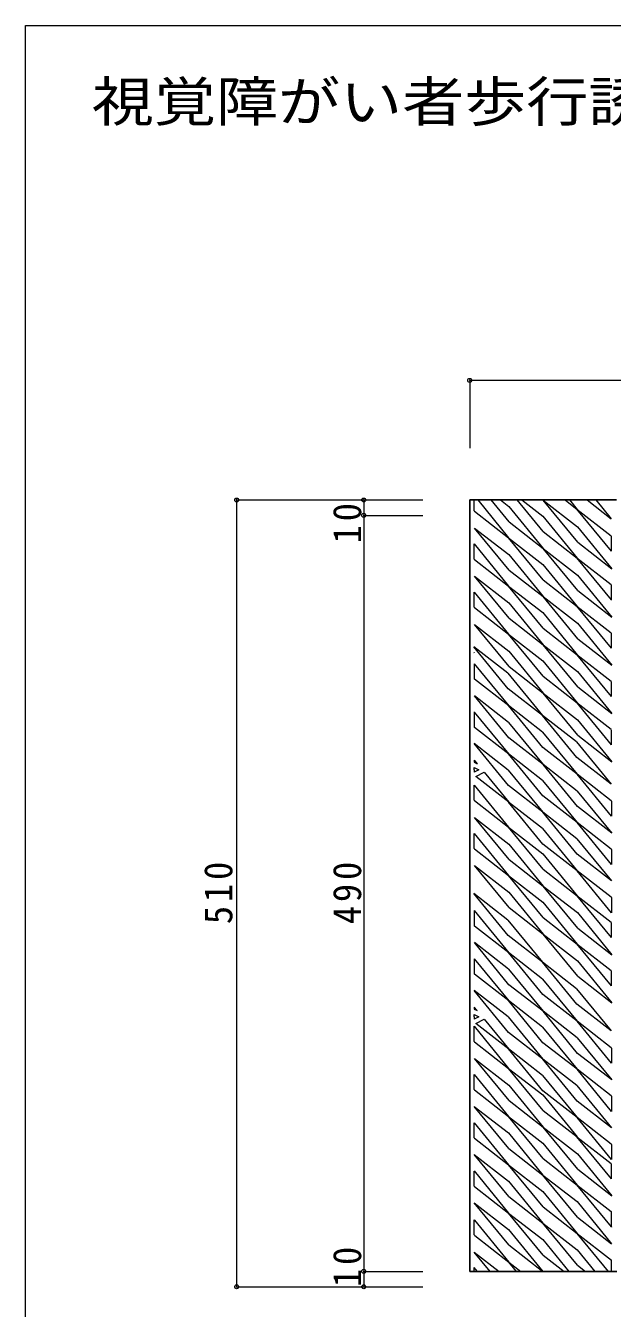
# Model space of a CAD drawing. Units: millimetres, scale not verified. Extents: x -959 to 1041, y -866 to 689.
# Drawn here: x -959 to -579, y -142 to 689 of the extents above; entities that cross this region are included whole.
import ezdxf
from ezdxf.enums import TextEntityAlignment as Align

# ---------------------------------------------------------------- set-up
doc = ezdxf.new("R2010")
doc.units = ezdxf.units.MM
doc.header["$LTSCALE"] = 5
doc.header["$PDMODE"] = 32
doc.header["$PDSIZE"] = 2.5
for name, color, linetype, lineweight in [('0-0', 2, 'Continuous', 18), ('0-1', 4, 'Continuous', 9), ('0-3', 4, 'Continuous', 9), ('0-8', 4, 'Continuous', 9)]:
    doc.layers.add(name, color=color, linetype=linetype, lineweight=lineweight)
doc.styles.add('ＭＳ ゴシック', font='')
doc.styles.get('ＭＳ ゴシック').set_extended_font_data('MS Gothic')

msp = doc.modelspace()

# ---------------------------------------------------------------- linework, layer by layer
at = {"layer": '0-0'}
msp.add_line((-959.431, 689.299), (1040.568, 689.299), dxfattribs=at)
msp.add_lwpolyline([(1040.568, -697.593), (-959.431, -697.593), (-959.431, 689.299)], dxfattribs=at)
at = {"layer": '0-1'}
for p, q in [((-671.474, 459.422), (-231.474, 459.422)), ((-671.474, 459.422), (-671.474, 415.336)), ((-822.602, 381.886), (-822.602, -128.114)), ((-822.602, 381.886), (-701.946, 381.886)), ((-740.18, 381.886), (-740.18, 371.886)), ((-740.18, 381.886), (-701.946, 381.886)), ((-740.18, 371.886), (-701.946, 371.886)), ((-740.18, 371.886), (-740.18, -118.114)), ((-740.18, -118.114), (-701.946, -118.114)), ((-740.18, -118.114), (-740.18, -128.114)), ((-822.602, -128.114), (-701.946, -128.114)), ((-740.18, -128.114), (-701.946, -128.114))]:
    msp.add_line(p, q, dxfattribs=at)
for p in [(-671.474, 459.422), (-822.602, 381.886), (-740.18, 381.886), (-740.18, 371.886), (-740.18, -118.114), (-822.602, -128.114), (-740.18, -128.114)]:
    msp.add_point(p, dxfattribs=at)
at = {"layer": '0-3'}
for p, q in [((-668.494, 374.833), (-668.494, 381.886)), ((-668.494, 374.833), (-668.299, 374.597)), ((-666.283, 381.886), (-646.244, 357.343)), ((-645.828, 367.707), (-657.508, 381.886)), ((-651.418, 381.886), (-646.023, 377.703)), ((-646.023, 377.703), (-623.773, 350.453)), ((-623.799, 361.358), (-640.709, 381.886)), ((-637.577, 381.886), (-623.994, 371.355)), ((-609.605, 381.886), (-601.744, 375.736)), ((-606.765, 381.886), (-601.744, 375.736)), ((-601.965, 375.907), (-579.715, 358.657)), ((-579.52, 348.661), (-601.965, 375.907)), ((-595.346, 381.886), (-579.715, 369.657)), ((-589.7, 381.886), (-579.715, 369.657)), ((-645.828, 367.707), (-623.773, 350.453)), ((-623.994, 371.355), (-601.744, 344.105)), ((-623.799, 361.358), (-601.744, 344.105)), ((-601.523, 364.465), (-579.273, 337.215)), ((-579.494, 348.64), (-579.494, 358.386)), ((-623.799, 330.097), (-646.244, 357.343)), ((-601.328, 354.469), (-579.273, 337.215)), ((-668.494, 343.571), (-668.299, 343.335)), ((-668.299, 343.335), (-646.244, 326.081)), ((-646.023, 346.441), (-623.773, 319.191)), ((-601.965, 344.276), (-579.715, 327.026)), ((-579.52, 317.03), (-601.965, 344.276)), ((-645.828, 336.445), (-623.773, 319.191)), ((-601.523, 333.203), (-579.273, 305.953)), ((-623.799, 298.835), (-646.244, 326.081)), ((-623.799, 330.097), (-601.744, 312.843)), ((-579.494, 317.009), (-579.494, 326.755)), ((-601.328, 323.207), (-579.273, 305.953)), ((-668.494, 312.31), (-668.299, 312.073)), ((-668.299, 312.073), (-646.244, 294.819)), ((-646.023, 315.179), (-623.773, 287.929)), ((-601.965, 313.014), (-579.715, 295.764)), ((-579.52, 285.768), (-601.965, 313.014)), ((-645.828, 305.183), (-623.773, 287.929)), ((-601.523, 301.941), (-579.273, 274.691)), ((-623.799, 267.573), (-646.244, 294.819)), ((-623.799, 298.835), (-601.744, 281.581)), ((-601.328, 291.945), (-579.273, 274.691)), ((-579.494, 285.748), (-579.494, 295.493)), ((-646.66, 269.508), (-668.715, 286.761)), ((-646.465, 259.511), (-668.715, 286.761)), ((-668.299, 282.661), (-668.494, 282.898)), ((-646.023, 283.917), (-623.773, 256.667)), ((-668.494, 275.705), (-668.494, 265.959)), ((-668.468, 275.684), (-646.023, 248.438)), ((-601.965, 281.752), (-579.715, 264.502)), ((-579.52, 254.506), (-601.965, 281.752)), ((-668.299, 268.147), (-668.494, 268.383)), ((-646.66, 269.508), (-624.215, 242.261)), ((-645.828, 273.921), (-623.773, 256.667)), ((-623.799, 267.573), (-601.744, 250.319)), ((-601.523, 270.679), (-579.273, 243.429)), ((-668.273, 265.688), (-668.494, 265.959)), ((-646.023, 248.438), (-668.273, 265.688)), ((-624.215, 242.261), (-646.465, 259.511)), ((-601.328, 260.683), (-579.273, 243.429)), ((-579.494, 254.486), (-579.494, 264.232)), ((-646.218, 237.704), (-668.273, 254.958)), ((-646.023, 227.708), (-668.273, 254.958)), ((-601.965, 250.49), (-579.715, 233.24)), ((-579.52, 223.244), (-601.965, 250.49)), ((-668.494, 244.443), (-668.494, 234.697)), ((-668.468, 244.423), (-646.023, 217.176)), ((-623.994, 221.36), (-646.244, 248.61)), ((-624.189, 231.356), (-646.244, 248.61)), ((-601.965, 215.011), (-624.215, 242.261)), ((-602.16, 225.008), (-624.215, 242.261)), ((-668.299, 236.885), (-668.494, 237.121)), ((-668.273, 234.426), (-668.494, 234.697)), ((-646.023, 217.176), (-668.273, 234.426)), ((-646.218, 237.704), (-623.773, 210.458)), ((-601.523, 239.417), (-579.273, 212.167)), ((-579.494, 223.224), (-579.494, 232.97)), ((-623.773, 210.458), (-646.023, 227.708)), ((-601.328, 229.421), (-579.273, 212.167)), ((-646.488, 206.773), (-668.543, 224.027)), ((-646.293, 196.777), (-668.543, 224.027)), ((-623.994, 190.098), (-646.244, 217.348)), ((-624.189, 200.094), (-646.244, 217.348)), ((-668.494, 213.181), (-668.494, 211.85)), ((-668.494, 211.85), (-666.613, 210.909)), ((-668.468, 213.161), (-666.613, 210.909)), ((-601.523, 183.208), (-623.773, 210.458)), ((-601.718, 193.204), (-623.773, 210.458)), ((-662.046, 205.365), (-646.023, 185.914)), ((-646.488, 206.773), (-624.043, 179.527)), ((-579.689, 186.856), (-601.744, 204.11)), ((-624.043, 179.527), (-646.293, 196.777)), ((-668.494, 187.262), (-668.299, 187.025)), ((-668.299, 187.025), (-646.244, 169.772)), ((-623.994, 158.836), (-646.244, 186.086)), ((-624.189, 168.832), (-646.244, 186.086)), ((-579.689, 186.856), (-579.494, 186.619)), ((-601.793, 152.277), (-624.043, 179.527)), ((-601.988, 162.273), (-624.043, 179.527)), ((-623.799, 142.525), (-646.244, 169.772)), ((-579.689, 155.594), (-601.744, 172.848)), ((-646.023, 158.87), (-623.773, 131.62)), ((-668.494, 156), (-668.299, 155.763)), ((-668.299, 155.763), (-646.244, 138.51)), ((-579.689, 155.594), (-579.494, 155.357)), ((-645.828, 117.612), (-668.273, 144.858)), ((-668.273, 144.858), (-646.023, 127.608)), ((-645.828, 148.874), (-623.773, 131.62)), ((-623.799, 142.525), (-601.744, 125.272)), ((-579.689, 124.332), (-601.744, 141.586)), ((-623.799, 111.263), (-646.244, 138.51)), ((-646.66, 109.488), (-668.715, 126.741)), ((-646.465, 99.491), (-668.715, 126.741)), ((-646.023, 127.608), (-623.773, 100.358)), ((-601.965, 125.443), (-579.715, 108.193)), ((-579.52, 98.197), (-601.965, 125.443)), ((-579.689, 124.332), (-579.494, 124.095)), ((-668.494, 115.685), (-668.494, 105.939)), ((-668.299, 108.127), (-668.494, 108.363)), ((-668.468, 115.664), (-646.023, 88.418)), ((-646.66, 109.488), (-624.215, 82.241)), ((-623.799, 111.263), (-601.744, 94.01)), ((-601.523, 114.37), (-579.273, 87.12)), ((-668.273, 105.668), (-668.494, 105.939)), ((-646.023, 88.418), (-668.273, 105.668)), ((-601.328, 73.112), (-623.773, 100.358)), ((-601.328, 104.374), (-579.273, 87.12)), ((-579.494, 98.176), (-579.494, 107.922)), ((-646.218, 77.684), (-668.273, 94.938)), ((-646.023, 67.688), (-668.273, 94.938)), ((-624.215, 82.241), (-646.465, 99.491)), ((-668.494, 84.423), (-668.494, 74.677)), ((-668.468, 84.403), (-646.023, 57.156)), ((-623.994, 61.34), (-646.244, 88.59)), ((-624.189, 71.336), (-646.244, 88.59)), ((-668.299, 76.865), (-668.494, 77.101)), ((-646.218, 77.684), (-623.773, 50.438)), ((-601.965, 54.991), (-624.215, 82.241)), ((-602.16, 64.988), (-624.215, 82.241)), ((-601.523, 83.108), (-579.273, 55.858)), ((-579.494, 66.914), (-579.494, 76.66)), ((-668.273, 74.406), (-668.494, 74.677)), ((-646.023, 57.156), (-668.273, 74.406)), ((-623.773, 50.438), (-646.023, 67.688)), ((-601.328, 73.112), (-579.273, 55.858)), ((-646.488, 46.753), (-668.543, 64.007)), ((-646.293, 36.757), (-668.543, 64.007)), ((-668.494, 53.161), (-668.494, 51.83)), ((-668.494, 51.83), (-666.613, 50.889)), ((-668.468, 53.141), (-666.613, 50.889)), ((-623.994, 30.078), (-646.244, 57.328)), ((-624.189, 40.074), (-646.244, 57.328)), ((-601.523, 23.188), (-623.773, 50.438)), ((-601.718, 33.184), (-623.773, 50.438)), ((-671.667, 47.243), (-671.494, 47.33)), ((-662.046, 45.345), (-646.023, 25.894)), ((-646.488, 46.753), (-624.043, 19.507)), ((-579.689, 26.836), (-601.744, 44.09)), ((-624.043, 19.507), (-646.293, 36.757)), ((-668.494, 30.953), (-668.299, 30.716)), ((-668.299, 30.716), (-646.244, 13.462)), ((-623.994, -1.184), (-646.244, 26.066)), ((-624.189, 8.812), (-646.244, 26.066)), ((-579.689, 26.836), (-579.494, 26.599)), ((-601.793, -7.743), (-624.043, 19.507)), ((-601.988, 2.253), (-624.043, 19.507)), ((-668.494, 9.45), (-646.244, -17.8)), ((-668.494, -0.309), (-668.494, 9.45)), ((-623.799, -13.784), (-646.244, 13.462)), ((-579.689, -4.426), (-601.744, 12.828)), ((-646.023, 2.56), (-623.773, -24.69)), ((-668.299, -0.546), (-668.494, -0.309)), ((-645.828, -7.436), (-623.773, -24.69)), ((-579.689, -4.426), (-579.494, -4.663)), ((-623.799, -13.784), (-601.744, -31.038)), ((-668.543, -21.813), (-646.293, -49.063)), ((-668.494, -31.631), (-668.494, -21.872)), ((-623.799, -45.046), (-646.244, -17.8)), ((-579.689, -35.688), (-601.744, -18.434)), ((-668.348, -31.809), (-668.494, -31.631)), ((-668.348, -31.809), (-646.293, -49.063)), ((-646.293, -28.432), (-624.043, -55.682)), ((-601.965, -30.866), (-579.715, -48.116)), ((-579.52, -58.113), (-601.965, -30.866)), ((-646.098, -38.428), (-624.043, -55.682)), ((-623.994, -35.05), (-601.744, -62.3)), ((-579.689, -35.688), (-579.494, -35.925)), ((-623.799, -45.046), (-601.744, -62.3)), ((-601.523, -41.94), (-579.273, -69.19)), ((-579.494, -58.133), (-579.494, -48.387)), ((-668.543, -53.074), (-646.293, -80.324)), ((-668.494, -62.893), (-668.494, -53.134)), ((-601.328, -51.936), (-579.273, -69.19)), ((-668.348, -63.071), (-668.494, -62.893)), ((-668.348, -63.071), (-646.293, -80.324)), ((-646.293, -59.693), (-624.043, -86.943)), ((-624.043, -66.313), (-601.793, -93.563)), ((-646.098, -69.69), (-624.043, -86.943)), ((-601.793, -72.932), (-579.543, -100.182)), ((-623.848, -76.309), (-601.793, -93.563)), ((-601.598, -82.928), (-579.543, -100.182)), ((-579.715, -79.378), (-579.494, -79.649)), ((-579.494, -89.395), (-579.494, -79.649)), ((-668.494, -94.466), (-668.494, -84.804)), ((-668.494, -84.804), (-668.273, -84.975)), ((-668.273, -84.975), (-646.023, -112.225)), ((-646.244, -90.954), (-623.994, -118.204)), ((-579.52, -89.374), (-579.494, -89.395)), ((-668.078, -94.971), (-668.494, -94.466)), ((-668.078, -94.971), (-646.023, -112.225)), ((-624.043, -97.574), (-607.198, -118.204)), ((-601.793, -93.563), (-579.543, -110.813)), ((-581.493, -118.204), (-601.793, -93.563)), ((-646.049, -100.951), (-623.994, -118.204)), ((-623.848, -107.571), (-610.255, -118.204)), ((-601.793, -104.193), (-590.353, -118.204)), ((-666.365, -118.204), (-668.494, -115.597)), ((-668.494, -118.204), (-668.494, -115.597)), ((-668.494, -118.204), (-668.494, -115.597)), ((-666.365, -118.204), (-668.494, -115.597)), ((-646.023, -112.225), (-638.311, -118.204)), ((-641.097, -118.204), (-646.023, -112.225)), ((-601.598, -114.19), (-596.466, -118.204)), ((-579.543, -110.813), (-579.494, -110.872)), ((-579.494, -118.204), (-579.494, -110.872))]:
    msp.add_line(p, q, dxfattribs=at)
for points in [[(-668.299, 374.597), (-646.244, 357.343), (-623.994, 340.093), (-601.744, 312.843)], [(-601.328, 354.469), (-623.773, 381.715), (-601.523, 364.465)], [(-645.828, 336.445), (-668.273, 363.691), (-646.023, 346.441)], [(-668.494, 343.571), (-668.494, 353.331), (-646.244, 326.081), (-623.994, 308.831), (-601.744, 281.581)], [(-601.328, 323.207), (-623.773, 350.453), (-601.523, 333.203)], [(-645.828, 305.183), (-668.273, 332.429), (-646.023, 315.179)], [(-668.494, 312.31), (-668.494, 322.069), (-646.244, 294.819), (-623.994, 277.569), (-601.744, 250.319)], [(-601.328, 291.945), (-623.773, 319.191), (-601.523, 301.941)], [(-645.828, 273.921), (-668.273, 301.167), (-646.023, 283.917)], [(-601.328, 260.683), (-623.773, 287.929), (-601.523, 270.679)], [(-601.328, 229.421), (-623.773, 256.667), (-601.523, 239.417)], [(-624.189, 231.356), (-601.744, 204.11), (-623.994, 221.36)], [(-602.16, 225.008), (-579.715, 197.761), (-601.965, 215.011)], [(-646.023, 185.914), (-667.557, 202.61), (-662.046, 205.365)], [(-624.189, 200.094), (-601.744, 172.848), (-623.994, 190.098)], [(-579.494, 186.619), (-579.494, 176.86), (-601.744, 204.11)], [(-668.494, 187.262), (-668.494, 197.022), (-646.244, 169.772), (-623.994, 152.522), (-601.744, 125.272)], [(-601.718, 193.204), (-579.273, 165.958), (-601.523, 183.208)], [(-645.828, 148.874), (-668.273, 176.12), (-646.023, 158.87)], [(-624.189, 168.832), (-601.744, 141.586), (-623.994, 158.836)], [(-579.494, 155.357), (-579.494, 145.598), (-601.744, 172.848)], [(-668.494, 156), (-668.494, 165.76), (-646.244, 138.51), (-623.994, 121.26), (-601.744, 94.01)], [(-601.988, 162.273), (-579.543, 135.027), (-601.793, 152.277)], [(-579.494, 124.095), (-579.494, 114.336), (-601.744, 141.586)], [(-601.328, 104.374), (-623.773, 131.62), (-601.523, 114.37)], [(-645.828, 117.612), (-623.773, 100.358), (-601.523, 83.108)], [(-579.52, 66.935), (-601.965, 94.181), (-579.715, 76.931)], [(-624.189, 71.336), (-601.744, 44.09), (-623.994, 61.34)], [(-602.16, 64.988), (-579.715, 37.741), (-601.965, 54.991)], [(-646.023, 25.894), (-667.557, 42.59), (-662.046, 45.345)], [(-579.494, 26.599), (-579.494, 16.84), (-601.744, 44.09)], [(-668.494, 30.953), (-668.494, 40.712), (-646.244, 13.462), (-623.994, -3.788), (-601.744, -31.038)], [(-624.189, 40.074), (-601.744, 12.828), (-623.994, 30.078)], [(-601.718, 33.184), (-579.273, 5.938), (-601.523, 23.188)], [(-645.828, -7.436), (-668.273, 19.81), (-646.023, 2.56)], [(-624.189, 8.812), (-601.744, -18.434), (-623.994, -1.184)], [(-579.494, -4.663), (-579.494, -14.422), (-601.744, 12.828)], [(-601.988, 2.253), (-579.543, -24.993), (-601.793, -7.743)], [(-668.299, -0.546), (-646.244, -17.8), (-623.994, -35.05)], [(-646.098, -38.428), (-668.543, -11.182), (-646.293, -28.432)], [(-601.328, -51.936), (-623.773, -24.69), (-601.523, -41.94)], [(-579.494, -35.925), (-579.494, -45.684), (-601.744, -18.434)], [(-646.098, -69.69), (-668.543, -42.443), (-646.293, -59.693)], [(-623.848, -76.309), (-646.293, -49.063), (-624.043, -66.313)], [(-601.598, -82.928), (-624.043, -55.682), (-601.793, -72.932)], [(-579.52, -89.374), (-601.965, -62.128), (-579.715, -79.378)], [(-646.049, -100.951), (-668.494, -73.704), (-646.244, -90.954)], [(-623.848, -107.571), (-646.293, -80.324), (-624.043, -97.574)], [(-601.598, -114.19), (-624.043, -86.943), (-601.793, -104.193)], [(-658.197, -118.204), (-668.494, -105.704), (-652.371, -118.204)]]:
    msp.add_lwpolyline(points, dxfattribs=at)
at = {"layer": '0-8', "color": 5, "lineweight": 25}
for p, q in [((-576.302, 381.886), (-671.474, 381.886)), ((-671.474, -118.114), (-671.474, 381.886)), ((-576.096, -118.114), (-671.474, -118.114))]:
    msp.add_line(p, q, dxfattribs=at)
at = {"layer": '0-8'}
for p, q in [((-668.474, 206.886), (-668.474, 208.386)), ((-668.474, 206.886), (-668.474, 205.386)), ((-668.474, 46.886), (-668.474, 48.386)), ((-668.474, 46.886), (-668.474, 45.386))]:
    msp.add_line(p, q, dxfattribs=at)
for points in [[(-668.474, 208.386), (-665.474, 206.886), (-668.474, 205.386)], [(-668.474, 48.386), (-665.474, 46.886), (-668.474, 45.386)]]:
    msp.add_lwpolyline(points, dxfattribs=at)

# ---------------------------------------------------------------- texts
at = {"layer": '0-0', "style": 'ＭＳ ゴシック', "width": 1.15}
msp.add_text('視覚障がい者歩行誘導ソフトマット', height=25.66, dxfattribs=at).set_placement((-916.523, 619.523), align=Align.BOTTOM_LEFT)
at = {"layer": '0-1', "color": 3, "char_height": 18.33, "attachment_point": 7, "rotation": 90, "style": 'ＭＳ ゴシック'}
for s, insert in [('\\T1.21;\\W0.95;10', (-741.571, 353.714)), ('\\T1.21;\\W0.95;510', (-825.102, 106.886)), ('\\T1.21;\\W0.95;490', (-741.571, 106.886)), ('\\T1.21;\\W0.95;10', (-741.571, -128.345))]:
    msp.add_mtext(s, dxfattribs=dict(at, insert=insert))

doc.saveas('drawing.dxf')
